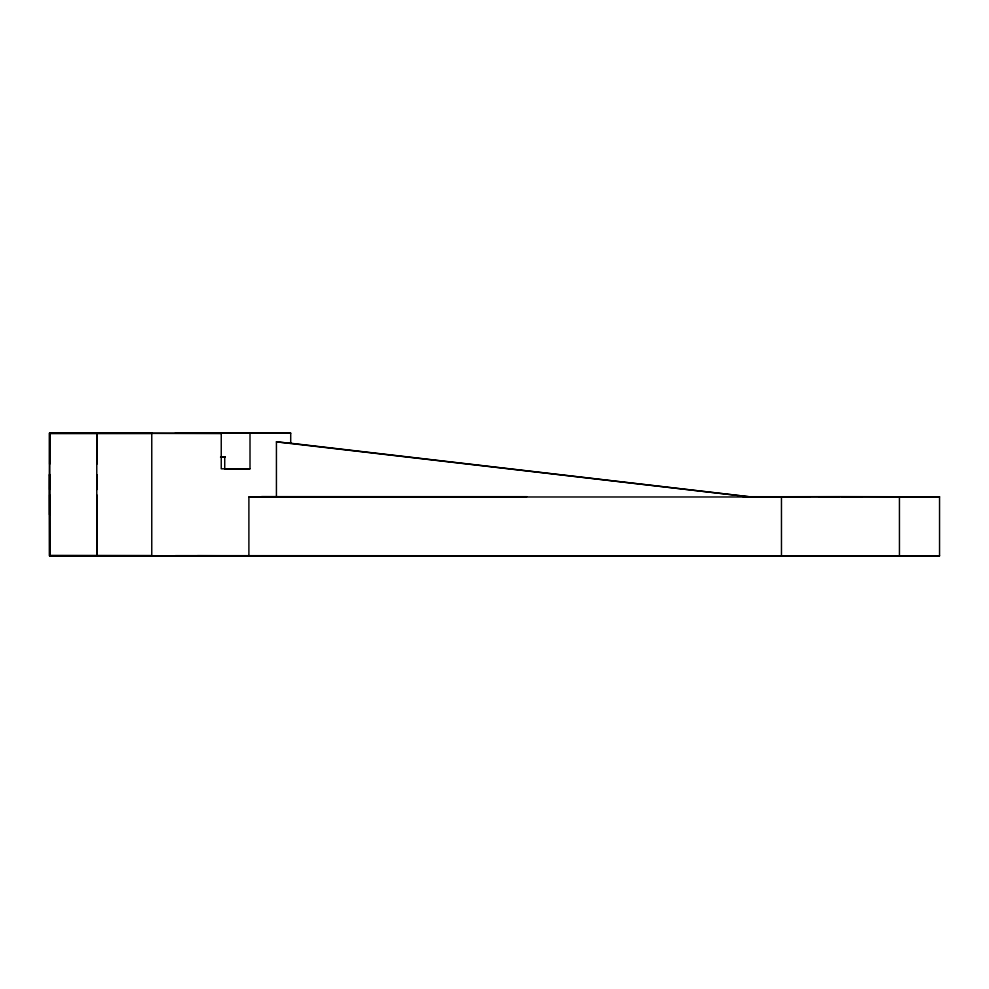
<?xml version="1.0" encoding="UTF-8"?>
<svg xmlns="http://www.w3.org/2000/svg" width="989" height="989" viewBox="0 0 989 989"><rect width="100%" height="100%" fill="white"/><g stroke="black" fill="none" stroke-linecap="round" stroke-linejoin="round"><path stroke-width="1.48" d="M49.66 494.92L49.635 556.115L939.55 555.806L939.55 496.824L742.924 496.713M49.623 489.642L49.623 474.745L49.623 475.412M96.823 494.92L96.798 556.115L96.774 433.454L96.823 464.249M96.811 489.642L96.811 474.745L96.811 475.412M781.471 555.806L899.446 555.88L175.387 555.657M151.762 432.947L49.598 432.885L49.45 494.08L49.598 555.497L151.762 555.558M248.894 555.991L248.894 496.997L276.425 496.935L276.425 441.823L290.704 443.369L290.704 433.194L197.404 433.058M939.55 496.824L891.349 496.973M250.007 433.38L250.007 468.774L224.738 468.959L224.738 457.165L220.522 457.153M899.434 555.744L939.55 555.806M220.658 457.141L225.01 457.128M250.007 468.774L221.239 468.811L221.239 433.417L49.598 433.034M852.246 555.843L861.642 555.806L839.068 555.769M221.239 433.417L49.586 433.367L49.648 464.249M49.623 433.503L151.762 433.454L151.762 556.065M261.244 496.651L526.754 496.688M248.894 496.997L810.201 496.973M839.068 496.787L819.263 496.824L836.311 496.861M841.837 496.861L861.642 496.824L844.594 496.787M49.598 555.645L243.034 555.806L197.404 555.67M49.598 432.885L49.586 555.979L175.387 555.966M833.628 555.781L819.263 555.818L831.057 555.843M175.387 433.046L290.704 433.194M221.684 456.893L224.738 456.893M220.658 456.93L225.01 456.93M261.788 496.676L276.425 496.713M290.247 443.22L750.651 496.935L276.425 441.823M96.811 514.181L96.811 514.849M49.623 514.181L49.623 514.849M899.446 555.88L899.434 496.75L840.452 496.639L781.458 496.738L781.471 555.929M49.537 474.139L49.537 514.218"/></g></svg>
